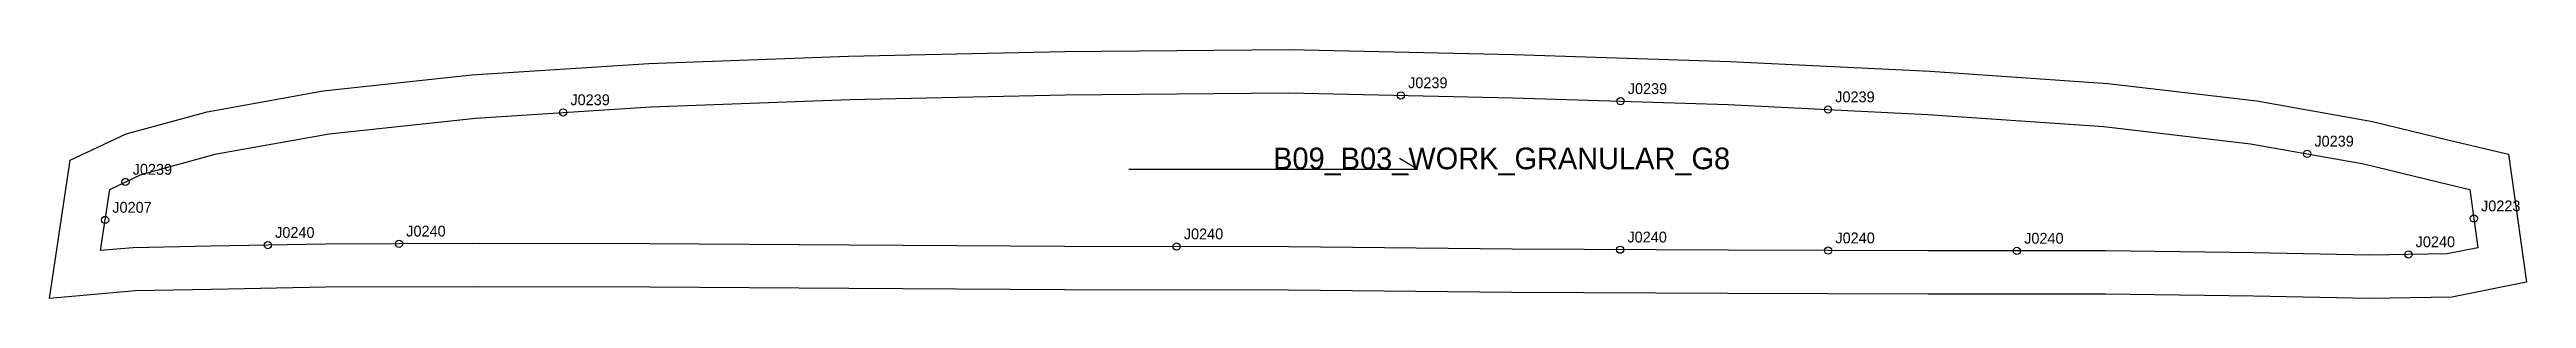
# Model space of a CAD drawing. Header units: millimetres. Extents: x -17 to 670, y -30 to 39.
import ezdxf

# ---------------------------------------------------------------- set-up
doc = ezdxf.new("R2010")
doc.units = ezdxf.units.MM
for name, color, linetype in [('CUT', 1, 'Continuous'), ('GRAIN', 3, 'Continuous'), ('LABEL', 7, 'Continuous'), ('NOTCH', 2, 'Continuous'), ('SEW', 5, 'Continuous')]:
    doc.layers.add(name, color=color, linetype=linetype)

msp = doc.modelspace()

# ---------------------------------------------------------------- linework, layer by layer
at = {"layer": 'CUT'}
msp.add_lwpolyline([(-10.92, 8.12), (4.56, 15.42), (26.99, 21.53), (59.13, 27.32), (100.33, 31.7), (149.39, 34.91), (204.8, 36.92), (264.66, 38.2), (326.92, 38.74), (389.18, 37.35), (449.07, 35.47), (504.57, 32.75), (553.78, 29.36), (595.09, 24.55), (627.16, 18.81), (648.41, 13.67), (664.82, 9.79), (669.81, -25.72), (649.1, -29.8), (626.34, -30.19), (594.19, -29.58), (553.1, -29.04), (503.98, -29.05), (448.5, -28.83), (388.64, -28.55), (326.61, -27.89), (264.64, -27.78), (204.87, -27.42), (149.59, -27.06), (100.7, -26.97), (59.83, -27.12), (28.22, -27.71), (7.11, -28.13), (-16.67, -30.19), (-10.92, 8.12)], close=True, dxfattribs=at)
at = {"layer": 'GRAIN'}
for p, q in [((362.45, 5.59), (357.45, 8.59)), ((282.45, 5.59), (362.45, 5.59))]:
    msp.add_line(p, q, dxfattribs=at)
at = {"layer": 'NOTCH'}
for centre in [(125.68, 21.33), (357.85, 26.04), (418.73, 24.42), (476.23, 22.13), (609.02, 9.86), (4.37, 2.06), (-1.27, -8.46), (655.21, -8.07), (43.85, -15.42), (80.19, -15.05), (295.69, -15.83), (418.64, -16.69), (476.27, -16.94), (528.59, -17.04), (637.09, -18)]:
    msp.add_circle(centre, 1, dxfattribs=at)
at = {"layer": 'SEW'}
msp.add_lwpolyline([(0, 0), (8.73, 4.12), (29.64, 9.82), (60.83, 15.43), (101.36, 19.74), (150, 22.92), (205.14, 24.93), (264.84, 26.2), (326.83, 26.74), (388.86, 25.35), (448.59, 23.48), (503.86, 20.77), (552.67, 17.41), (593.34, 12.67), (624.7, 7.06), (645.62, 2), (654.08, 0), (656.35, -16.14), (647.83, -17.82), (626.35, -18.18), (594.38, -17.59), (553.18, -17.04), (504, -17.05), (448.55, -16.83), (388.73, -16.55), (326.69, -15.89), (264.69, -15.78), (204.94, -15.42), (149.64, -15.06), (100.69, -14.97), (59.7, -15.12), (27.99, -15.71), (6.47, -16.14), (-2.54, -16.93)], close=True, dxfattribs=at)

# ---------------------------------------------------------------- texts
at = {"layer": 'LABEL'}
for s, height, p in [('J0239', 3, (359.85, 28.04)), ('J0239', 3, (420.73, 26.42)), ('J0239', 3, (127.68, 23.33)), ('J0239', 3, (478.23, 24.13)), ('J0239', 3, (611.02, 11.86)), ('J0239', 3, (6.37, 4.06)), ('B09_B03_WORK_GRANULAR_G8', 6, (322.45, 5.59)), ('J0207', 3, (0.73, -6.46)), ('J0223', 3, (657.21, -6.07)), ('J0240', 3, (45.85, -13.42)), ('J0240', 3, (82.19, -13.05)), ('J0240', 3, (297.69, -13.83)), ('J0240', 3, (420.64, -14.69)), ('J0240', 3, (478.27, -14.94)), ('J0240', 3, (530.59, -15.04)), ('J0240', 3, (639.09, -16))]:
    msp.add_text(s, height=height, dxfattribs=at).set_placement(p)

doc.saveas('drawing.dxf')
